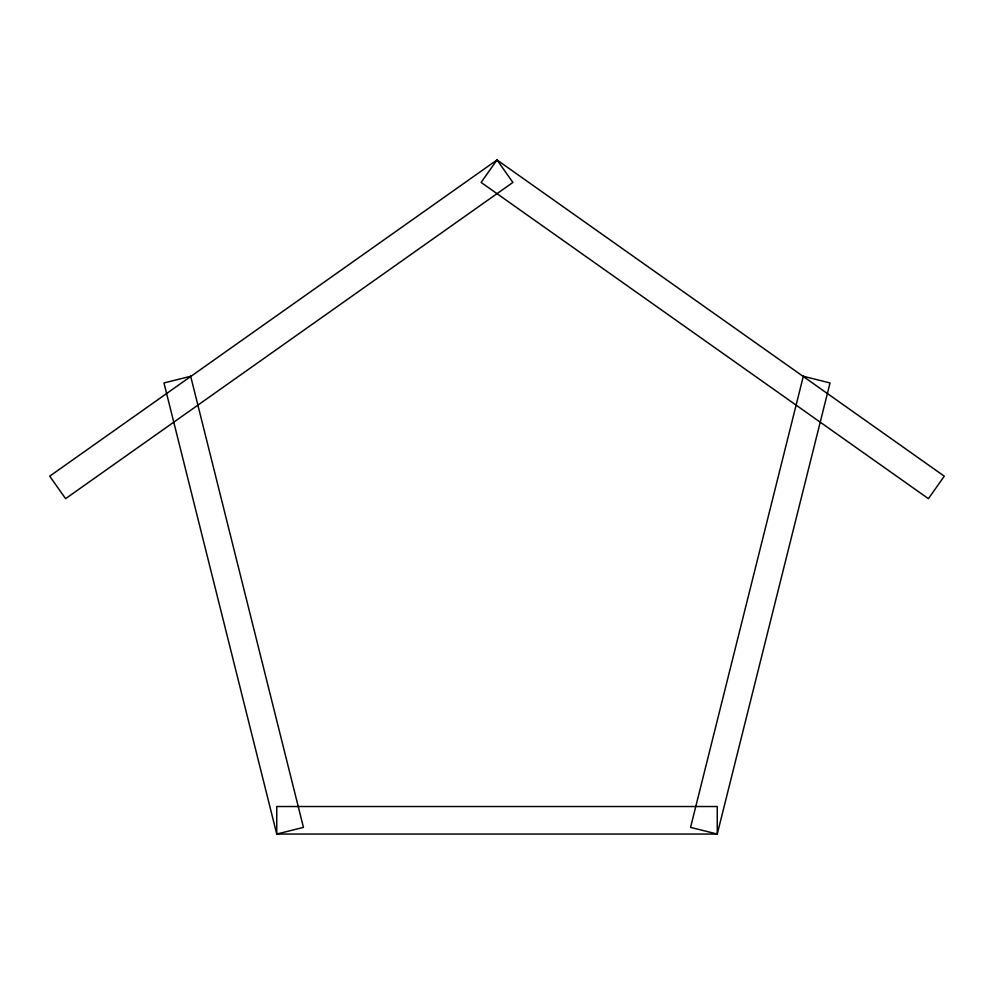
<?xml version="1.0" encoding="UTF-8"?>
<svg xmlns="http://www.w3.org/2000/svg" width="994" height="994" viewBox="0 0 994 994"><rect width="100%" height="100%" fill="white"/><g stroke="black" fill="none" stroke-linecap="round" stroke-linejoin="round"><path stroke-width="1.49" d="M803.326 376.279L690.557 827.381L717.258 834.053L830.04 382.951L803.326 376.279M497 159.947L481.108 182.424L928.408 498.665L944.3 476.188L497 159.947L49.7 476.188L65.592 498.665L512.892 182.424L497 159.947M190.674 376.279L163.96 382.951L276.742 834.053L717.258 834.053L717.258 806.519L276.742 806.519L276.742 834.053L303.443 827.381L190.674 376.279"/></g></svg>
